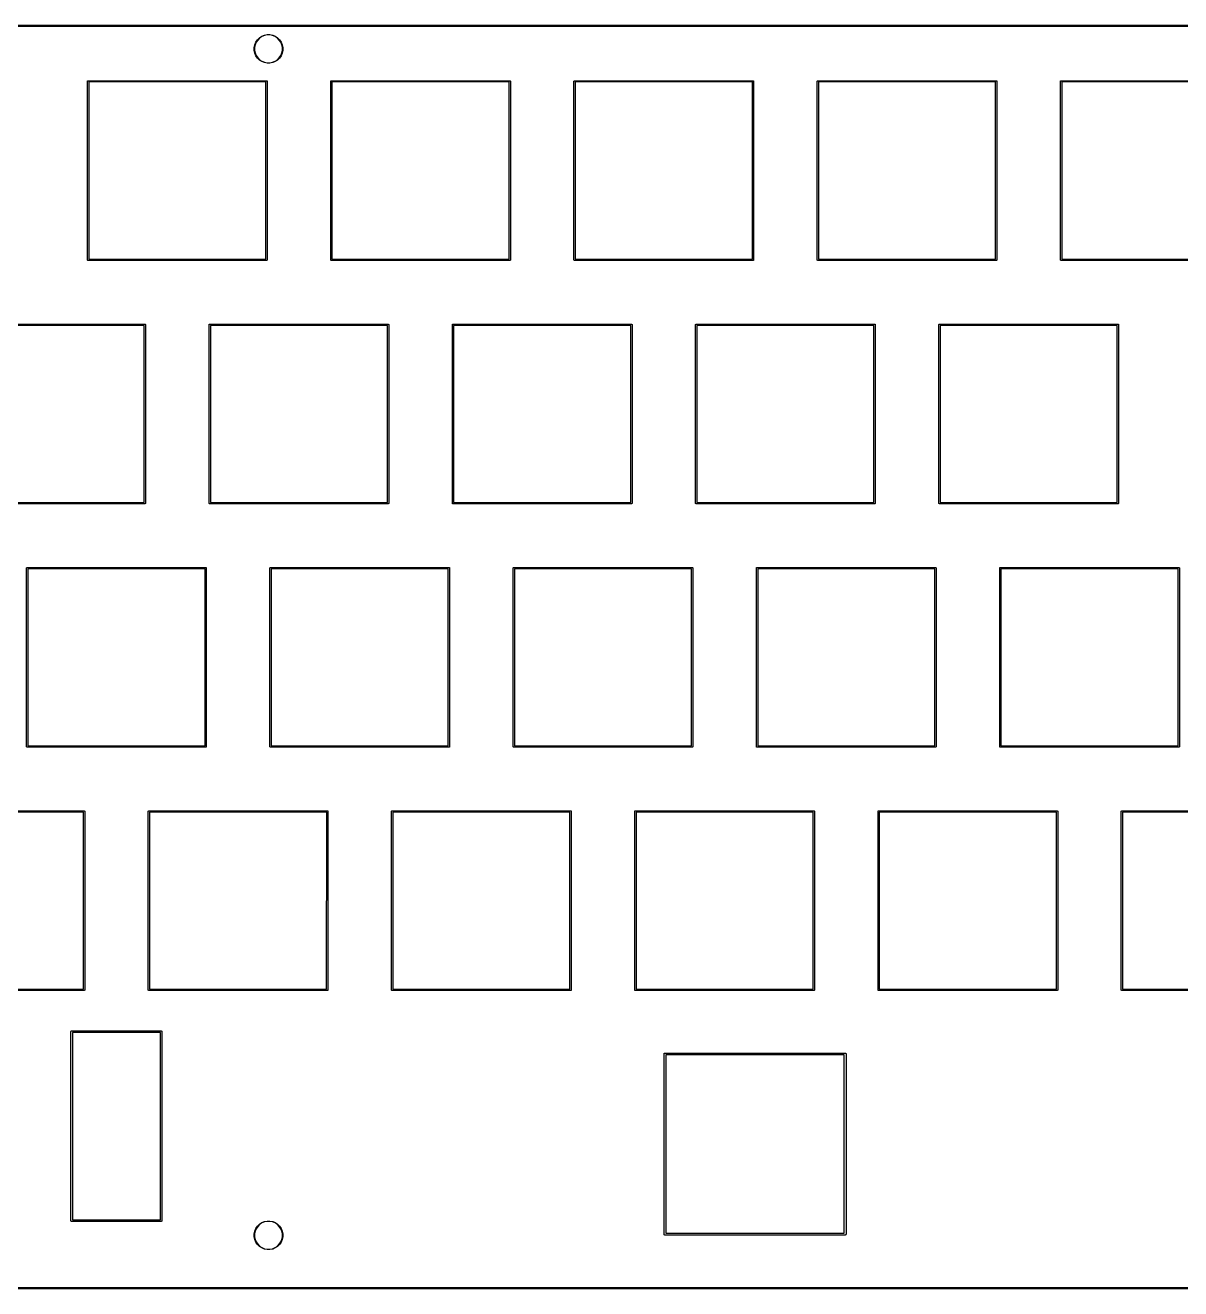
# Model space of a CAD drawing. Extents: x 14 to 355, y -116 to -17.
# Drawn here: x 92.9 to 183.4, y -116.1 to -17.2 of the extents above; entities that cross this region are included whole.
import ezdxf

# ---------------------------------------------------------------- set-up
doc = ezdxf.new("R2010")
doc.units = 0
doc.layers.add('BLACK', color=7, linetype='CONTINUOUS')

msp = doc.modelspace()

# ---------------------------------------------------------------- linework, layer by layer
at = {"layer": 'BLACK', "linetype": 'CONTINUOUS'}
for p, q in [((17.2726, -17.2), (351.809, -17.2)), ((351.804, -17.3), (17.2752, -17.3)), ((110.799, -18.9397), (110.842, -18.7234)), ((110.871, -18.7321), (110.829, -18.9427)), ((110.842, -18.7234), (110.927, -18.5197)), ((110.953, -18.5338), (110.871, -18.7321)), ((110.927, -18.5197), (111.049, -18.3363)), ((111.073, -18.3553), (110.953, -18.5338)), ((111.049, -18.3363), (111.205, -18.1804)), ((111.224, -18.2036), (111.073, -18.3553)), ((111.205, -18.1804), (111.389, -18.0578)), ((111.403, -18.0843), (111.224, -18.2036)), ((111.389, -18.0578), (111.592, -17.9734)), ((111.601, -18.0022), (111.403, -18.0843)), ((111.592, -17.9734), (111.809, -17.9304)), ((111.812, -17.9603), (111.601, -18.0022)), ((111.809, -17.9304), (112.029, -17.9304)), ((112.026, -17.9603), (111.812, -17.9603)), ((112.237, -18.0022), (112.026, -17.9603)), ((112.029, -17.9304), (112.246, -17.9734)), ((112.435, -18.0843), (112.237, -18.0022)), ((112.246, -17.9734), (112.449, -18.0578)), ((112.614, -18.2036), (112.435, -18.0843)), ((112.449, -18.0578), (112.633, -18.1804)), ((112.765, -18.3553), (112.614, -18.2036)), ((112.633, -18.1804), (112.789, -18.3363)), ((112.885, -18.5338), (112.765, -18.3553)), ((112.789, -18.3363), (112.911, -18.5197)), ((112.967, -18.7321), (112.885, -18.5338)), ((112.911, -18.5197), (112.996, -18.7234)), ((113.009, -18.9427), (112.967, -18.7321)), ((112.996, -18.7234), (113.039, -18.9397)), ((110.799, -19.1603), (110.799, -18.9397)), ((110.842, -19.3766), (110.799, -19.1603)), ((110.829, -18.9427), (110.829, -19.1573)), ((110.829, -19.1573), (110.871, -19.3679)), ((110.927, -19.5803), (110.842, -19.3766)), ((110.871, -19.3679), (110.953, -19.5662)), ((111.049, -19.7637), (110.927, -19.5803)), ((110.953, -19.5662), (111.073, -19.7447)), ((111.205, -19.9196), (111.049, -19.7637)), ((111.073, -19.7447), (111.224, -19.8964)), ((112.614, -19.8964), (112.765, -19.7447)), ((112.789, -19.7637), (112.633, -19.9196)), ((112.765, -19.7447), (112.885, -19.5662)), ((112.911, -19.5803), (112.789, -19.7637)), ((112.885, -19.5662), (112.967, -19.3679)), ((112.996, -19.3766), (112.911, -19.5803)), ((112.967, -19.3679), (113.009, -19.1573)), ((113.039, -19.1603), (112.996, -19.3766)), ((113.009, -19.1573), (113.009, -18.9427)), ((113.039, -18.9397), (113.039, -19.1603)), ((111.389, -20.0422), (111.205, -19.9196)), ((111.224, -19.8964), (111.403, -20.0157)), ((111.592, -20.1266), (111.389, -20.0422)), ((111.403, -20.0157), (111.601, -20.0978)), ((111.809, -20.1696), (111.592, -20.1266)), ((111.601, -20.0978), (111.812, -20.1397)), ((112.029, -20.1696), (111.809, -20.1696)), ((111.812, -20.1397), (112.026, -20.1397)), ((112.026, -20.1397), (112.237, -20.0978)), ((112.246, -20.1266), (112.029, -20.1696)), ((112.237, -20.0978), (112.435, -20.0157)), ((112.449, -20.0422), (112.246, -20.1266)), ((112.435, -20.0157), (112.614, -19.8964)), ((112.633, -19.9196), (112.449, -20.0422)), ((97.7398, -21.59), (97.7407, -21.5802)), ((97.74, -21.5924), (97.7398, -21.59)), ((97.74, -35.5575), (97.74, -21.5924)), ((97.7407, -21.5802), (97.7436, -21.5708)), ((97.7436, -21.5708), (97.7482, -21.5621)), ((97.7482, -21.5621), (97.7545, -21.5545)), ((97.7545, -21.5545), (97.7621, -21.5482)), ((97.7621, -21.5482), (97.7708, -21.5436)), ((97.7708, -21.5436), (97.7802, -21.5407)), ((97.7802, -21.5407), (97.7876, -21.54)), ((97.7876, -21.54), (97.79, -21.5398)), ((97.79, -21.5398), (97.7924, -21.54)), ((97.7924, -21.54), (111.758, -21.54)), ((97.84, -21.64), (97.84, -35.51)), ((111.71, -21.64), (97.84, -21.64)), ((111.71, -35.51), (111.71, -21.64)), ((111.758, -21.54), (111.76, -21.5398)), ((111.76, -21.5398), (111.762, -21.54)), ((111.762, -21.54), (111.77, -21.5407)), ((111.77, -21.5407), (111.779, -21.5436)), ((111.779, -21.5436), (111.788, -21.5482)), ((111.788, -21.5482), (111.796, -21.5545)), ((111.796, -21.5545), (111.802, -21.5621)), ((111.802, -21.5621), (111.806, -21.5708)), ((111.806, -21.5708), (111.809, -21.5802)), ((111.809, -21.5802), (111.81, -21.59)), ((111.81, -21.59), (111.81, -21.5924)), ((111.81, -21.5924), (111.81, -35.5576)), ((116.79, -21.59), (116.791, -21.5802)), ((116.79, -21.5924), (116.79, -21.59)), ((116.79, -35.5575), (116.79, -21.5924)), ((116.791, -21.5802), (116.794, -21.5708)), ((116.794, -21.5708), (116.798, -21.5621)), ((116.798, -21.5621), (116.804, -21.5545)), ((116.804, -21.5545), (116.812, -21.5482)), ((116.812, -21.5482), (116.821, -21.5436)), ((116.821, -21.5436), (116.83, -21.5407)), ((116.83, -21.5407), (116.838, -21.54)), ((116.838, -21.54), (116.84, -21.5398)), ((116.84, -21.5398), (116.842, -21.54)), ((116.842, -21.54), (130.808, -21.54)), ((116.89, -21.64), (116.89, -35.51)), ((130.76, -21.64), (116.89, -21.64)), ((130.76, -35.51), (130.76, -21.64)), ((130.808, -21.54), (130.81, -21.5398)), ((130.81, -21.5398), (130.812, -21.54)), ((130.812, -21.54), (130.82, -21.5407)), ((130.82, -21.5407), (130.829, -21.5436)), ((130.829, -21.5436), (130.838, -21.5482)), ((130.838, -21.5482), (130.846, -21.5545)), ((130.846, -21.5545), (130.852, -21.5621)), ((130.852, -21.5621), (130.856, -21.5708)), ((130.856, -21.5708), (130.859, -21.5802)), ((130.859, -21.5802), (130.86, -21.59)), ((130.86, -21.59), (130.86, -21.5924)), ((130.86, -21.5924), (130.86, -35.5576)), ((135.84, -21.59), (135.841, -21.5802)), ((135.84, -21.5924), (135.84, -21.59)), ((135.84, -35.5575), (135.84, -21.5924)), ((135.841, -21.5802), (135.844, -21.5708)), ((135.844, -21.5708), (135.848, -21.5621)), ((135.848, -21.5621), (135.854, -21.5545)), ((135.854, -21.5545), (135.862, -21.5482)), ((135.862, -21.5482), (135.871, -21.5436)), ((135.871, -21.5436), (135.88, -21.5407)), ((135.88, -21.5407), (135.888, -21.54)), ((135.888, -21.54), (135.89, -21.5398)), ((135.89, -21.5398), (135.892, -21.54)), ((135.892, -21.54), (149.858, -21.54)), ((135.94, -21.64), (135.94, -35.51)), ((149.81, -21.64), (135.94, -21.64)), ((149.81, -35.51), (149.81, -21.64)), ((149.858, -21.54), (149.86, -21.5398)), ((149.86, -21.5398), (149.862, -21.54)), ((149.862, -21.54), (149.87, -21.5407)), ((149.87, -21.5407), (149.879, -21.5436)), ((149.879, -21.5436), (149.888, -21.5482)), ((149.888, -21.5482), (149.896, -21.5545)), ((149.896, -21.5545), (149.902, -21.5621)), ((149.902, -21.5621), (149.906, -21.5708)), ((149.906, -21.5708), (149.909, -21.5802)), ((149.909, -21.5802), (149.91, -21.59)), ((149.91, -21.59), (149.91, -21.5924)), ((149.91, -21.5924), (149.91, -35.5576)), ((154.89, -21.59), (154.891, -21.5802)), ((154.89, -21.5924), (154.89, -21.59)), ((154.89, -35.5575), (154.89, -21.5924)), ((154.891, -21.5802), (154.894, -21.5708)), ((154.894, -21.5708), (154.898, -21.5621)), ((154.898, -21.5621), (154.904, -21.5545)), ((154.904, -21.5545), (154.912, -21.5482)), ((154.912, -21.5482), (154.921, -21.5436)), ((154.921, -21.5436), (154.93, -21.5407)), ((154.93, -21.5407), (154.938, -21.54)), ((154.938, -21.54), (154.94, -21.5398)), ((154.94, -21.5398), (154.942, -21.54)), ((154.942, -21.54), (168.908, -21.54)), ((154.99, -21.64), (154.99, -35.51)), ((168.86, -21.64), (154.99, -21.64)), ((168.86, -35.51), (168.86, -21.64)), ((168.908, -21.54), (168.91, -21.5398)), ((168.91, -21.5398), (168.912, -21.54)), ((168.912, -21.54), (168.92, -21.5407)), ((168.92, -21.5407), (168.929, -21.5436)), ((168.929, -21.5436), (168.938, -21.5482)), ((168.938, -21.5482), (168.946, -21.5545)), ((168.946, -21.5545), (168.952, -21.5621)), ((168.952, -21.5621), (168.956, -21.5708)), ((168.956, -21.5708), (168.959, -21.5802)), ((168.959, -21.5802), (168.96, -21.59)), ((168.96, -21.59), (168.96, -21.5924)), ((168.96, -21.5924), (168.96, -35.5576)), ((173.94, -21.59), (173.941, -21.5802)), ((173.94, -21.5924), (173.94, -21.59)), ((173.94, -35.5575), (173.94, -21.5924)), ((173.941, -21.5802), (173.944, -21.5708)), ((173.944, -21.5708), (173.948, -21.5621)), ((173.948, -21.5621), (173.954, -21.5545)), ((173.954, -21.5545), (173.962, -21.5482)), ((173.962, -21.5482), (173.971, -21.5436)), ((173.971, -21.5436), (173.98, -21.5407)), ((173.98, -21.5407), (173.988, -21.54)), ((173.988, -21.54), (173.99, -21.5398)), ((173.99, -21.5398), (173.992, -21.54)), ((173.992, -21.54), (187.958, -21.54)), ((174.04, -21.64), (174.04, -35.51)), ((187.91, -21.64), (174.04, -21.64)), ((97.7398, -35.56), (97.74, -35.5575)), ((97.7407, -35.5698), (97.7398, -35.56)), ((97.7436, -35.5792), (97.7407, -35.5698)), ((97.7482, -35.5879), (97.7436, -35.5792)), ((97.7545, -35.5955), (97.7482, -35.5879)), ((97.7621, -35.6018), (97.7545, -35.5955)), ((97.7708, -35.6064), (97.7621, -35.6018)), ((97.84, -35.51), (111.71, -35.51)), ((111.788, -35.6018), (111.779, -35.6064)), ((111.796, -35.5955), (111.788, -35.6018)), ((111.802, -35.5879), (111.796, -35.5955)), ((111.806, -35.5792), (111.802, -35.5879)), ((111.809, -35.5698), (111.806, -35.5792)), ((111.81, -35.56), (111.809, -35.5698)), ((111.81, -35.5576), (111.81, -35.56)), ((116.79, -35.56), (116.79, -35.5575)), ((116.791, -35.5698), (116.79, -35.56)), ((116.794, -35.5792), (116.791, -35.5698)), ((116.798, -35.5879), (116.794, -35.5792)), ((116.804, -35.5955), (116.798, -35.5879)), ((116.812, -35.6018), (116.804, -35.5955)), ((116.821, -35.6064), (116.812, -35.6018)), ((116.89, -35.51), (130.76, -35.51)), ((130.838, -35.6018), (130.829, -35.6064)), ((130.846, -35.5955), (130.838, -35.6018)), ((130.852, -35.5879), (130.846, -35.5955)), ((130.856, -35.5792), (130.852, -35.5879)), ((130.859, -35.5698), (130.856, -35.5792)), ((130.86, -35.56), (130.859, -35.5698)), ((130.86, -35.5576), (130.86, -35.56)), ((135.84, -35.56), (135.84, -35.5575)), ((135.841, -35.5698), (135.84, -35.56)), ((135.844, -35.5792), (135.841, -35.5698)), ((135.848, -35.5879), (135.844, -35.5792)), ((135.854, -35.5955), (135.848, -35.5879)), ((135.862, -35.6018), (135.854, -35.5955)), ((135.871, -35.6064), (135.862, -35.6018)), ((135.94, -35.51), (149.81, -35.51)), ((149.888, -35.6018), (149.879, -35.6064)), ((149.896, -35.5955), (149.888, -35.6018)), ((149.902, -35.5879), (149.896, -35.5955)), ((149.906, -35.5792), (149.902, -35.5879)), ((149.909, -35.5698), (149.906, -35.5792)), ((149.91, -35.56), (149.909, -35.5698)), ((149.91, -35.5576), (149.91, -35.56)), ((154.89, -35.56), (154.89, -35.5575)), ((154.891, -35.5698), (154.89, -35.56)), ((154.894, -35.5792), (154.891, -35.5698)), ((154.898, -35.5879), (154.894, -35.5792)), ((154.904, -35.5955), (154.898, -35.5879)), ((154.912, -35.6018), (154.904, -35.5955)), ((154.921, -35.6064), (154.912, -35.6018)), ((154.99, -35.51), (168.86, -35.51)), ((168.938, -35.6018), (168.929, -35.6064)), ((168.946, -35.5955), (168.938, -35.6018)), ((168.952, -35.5879), (168.946, -35.5955)), ((168.956, -35.5792), (168.952, -35.5879)), ((168.959, -35.5698), (168.956, -35.5792)), ((168.96, -35.56), (168.959, -35.5698)), ((168.96, -35.5576), (168.96, -35.56)), ((173.94, -35.56), (173.94, -35.5575)), ((173.941, -35.5698), (173.94, -35.56)), ((173.944, -35.5792), (173.941, -35.5698)), ((173.948, -35.5879), (173.944, -35.5792)), ((173.954, -35.5955), (173.948, -35.5879)), ((173.962, -35.6018), (173.954, -35.5955)), ((173.971, -35.6064), (173.962, -35.6018)), ((174.04, -35.51), (187.91, -35.51)), ((97.7802, -35.6093), (97.7708, -35.6064)), ((97.7876, -35.61), (97.7802, -35.6093)), ((97.79, -35.6102), (97.7876, -35.61)), ((97.7924, -35.61), (97.79, -35.6102)), ((111.758, -35.61), (97.7924, -35.61)), ((111.76, -35.6102), (111.758, -35.61)), ((111.762, -35.61), (111.76, -35.6102)), ((111.77, -35.6093), (111.762, -35.61)), ((111.779, -35.6064), (111.77, -35.6093)), ((116.83, -35.6093), (116.821, -35.6064)), ((116.838, -35.61), (116.83, -35.6093)), ((116.84, -35.6102), (116.838, -35.61)), ((116.842, -35.61), (116.84, -35.6102)), ((130.808, -35.61), (116.842, -35.61)), ((130.81, -35.6102), (130.808, -35.61)), ((130.812, -35.61), (130.81, -35.6102)), ((130.82, -35.6093), (130.812, -35.61)), ((130.829, -35.6064), (130.82, -35.6093)), ((135.88, -35.6093), (135.871, -35.6064)), ((135.888, -35.61), (135.88, -35.6093)), ((135.89, -35.6102), (135.888, -35.61)), ((135.892, -35.61), (135.89, -35.6102)), ((149.858, -35.61), (135.892, -35.61)), ((149.86, -35.6102), (149.858, -35.61)), ((149.862, -35.61), (149.86, -35.6102)), ((149.87, -35.6093), (149.862, -35.61)), ((149.879, -35.6064), (149.87, -35.6093)), ((154.93, -35.6093), (154.921, -35.6064)), ((154.938, -35.61), (154.93, -35.6093)), ((154.94, -35.6102), (154.938, -35.61)), ((154.942, -35.61), (154.94, -35.6102)), ((168.908, -35.61), (154.942, -35.61)), ((168.91, -35.6102), (168.908, -35.61)), ((168.912, -35.61), (168.91, -35.6102)), ((168.92, -35.6093), (168.912, -35.61)), ((168.929, -35.6064), (168.92, -35.6093)), ((173.98, -35.6093), (173.971, -35.6064)), ((173.988, -35.61), (173.98, -35.6093)), ((173.99, -35.6102), (173.988, -35.61)), ((173.992, -35.61), (173.99, -35.6102)), ((187.958, -35.61), (173.992, -35.61)), ((88.2674, -40.59), (102.233, -40.59)), ((102.185, -40.69), (88.315, -40.69)), ((102.185, -54.56), (102.185, -40.69)), ((102.233, -40.59), (102.235, -40.5898)), ((102.235, -40.5898), (102.237, -40.59)), ((102.237, -40.59), (102.245, -40.5907)), ((102.245, -40.5907), (102.254, -40.5936)), ((102.254, -40.5936), (102.263, -40.5982)), ((102.263, -40.5982), (102.271, -40.6045)), ((102.271, -40.6045), (102.277, -40.6121)), ((102.277, -40.6121), (102.281, -40.6208)), ((102.281, -40.6208), (102.284, -40.6302)), ((102.284, -40.6302), (102.285, -40.64)), ((102.285, -40.64), (102.285, -40.6424)), ((102.285, -40.6424), (102.285, -54.6076)), ((107.265, -40.64), (107.266, -40.6302)), ((107.265, -40.6424), (107.265, -40.64)), ((107.265, -54.6075), (107.265, -40.6424)), ((107.266, -40.6302), (107.269, -40.6208)), ((107.269, -40.6208), (107.273, -40.6121)), ((107.273, -40.6121), (107.279, -40.6045)), ((107.279, -40.6045), (107.287, -40.5982)), ((107.287, -40.5982), (107.296, -40.5936)), ((107.296, -40.5936), (107.305, -40.5907)), ((107.305, -40.5907), (107.313, -40.59)), ((107.313, -40.59), (107.315, -40.5898)), ((107.315, -40.5898), (107.317, -40.59)), ((107.317, -40.59), (121.283, -40.59)), ((107.365, -40.69), (107.365, -54.56)), ((121.235, -40.69), (107.365, -40.69)), ((121.235, -54.56), (121.235, -40.69)), ((121.283, -40.59), (121.285, -40.5898)), ((121.285, -40.5898), (121.287, -40.59)), ((121.287, -40.59), (121.295, -40.5907)), ((121.295, -40.5907), (121.304, -40.5936)), ((121.304, -40.5936), (121.313, -40.5982)), ((121.313, -40.5982), (121.321, -40.6045)), ((121.321, -40.6045), (121.327, -40.6121)), ((121.327, -40.6121), (121.331, -40.6208)), ((121.331, -40.6208), (121.334, -40.6302)), ((121.334, -40.6302), (121.335, -40.64)), ((121.335, -40.64), (121.335, -40.6424)), ((121.335, -40.6424), (121.335, -54.6076)), ((126.315, -40.64), (126.316, -40.6302)), ((126.315, -40.6424), (126.315, -40.64)), ((126.315, -54.6075), (126.315, -40.6424)), ((126.316, -40.6302), (126.319, -40.6208)), ((126.319, -40.6208), (126.323, -40.6121)), ((126.323, -40.6121), (126.329, -40.6045)), ((126.329, -40.6045), (126.337, -40.5982)), ((126.337, -40.5982), (126.346, -40.5936)), ((126.346, -40.5936), (126.355, -40.5907)), ((126.355, -40.5907), (126.363, -40.59)), ((126.363, -40.59), (126.365, -40.5898)), ((126.365, -40.5898), (126.367, -40.59)), ((126.367, -40.59), (140.333, -40.59)), ((126.415, -40.69), (126.415, -54.56)), ((140.285, -40.69), (126.415, -40.69)), ((140.285, -54.56), (140.285, -40.69)), ((140.333, -40.59), (140.335, -40.5898)), ((140.335, -40.5898), (140.337, -40.59)), ((140.337, -40.59), (140.345, -40.5907)), ((140.345, -40.5907), (140.354, -40.5936)), ((140.354, -40.5936), (140.363, -40.5982)), ((140.363, -40.5982), (140.371, -40.6045)), ((140.371, -40.6045), (140.377, -40.6121)), ((140.377, -40.6121), (140.381, -40.6208)), ((140.381, -40.6208), (140.384, -40.6302)), ((140.384, -40.6302), (140.385, -40.64)), ((140.385, -40.64), (140.385, -40.6424)), ((140.385, -40.6424), (140.385, -54.6076)), ((145.365, -40.64), (145.366, -40.6302)), ((145.365, -40.6424), (145.365, -40.64)), ((145.365, -54.6075), (145.365, -40.6424)), ((145.366, -40.6302), (145.369, -40.6208)), ((145.369, -40.6208), (145.373, -40.6121)), ((145.373, -40.6121), (145.379, -40.6045)), ((145.379, -40.6045), (145.387, -40.5982)), ((145.387, -40.5982), (145.396, -40.5936)), ((145.396, -40.5936), (145.405, -40.5907)), ((145.405, -40.5907), (145.413, -40.59)), ((145.413, -40.59), (145.415, -40.5898)), ((145.415, -40.5898), (145.417, -40.59)), ((145.417, -40.59), (159.383, -40.59)), ((145.465, -40.69), (145.465, -54.56)), ((159.335, -40.69), (145.465, -40.69)), ((159.335, -54.56), (159.335, -40.69)), ((159.383, -40.59), (159.385, -40.5898)), ((159.385, -40.5898), (159.387, -40.59)), ((159.387, -40.59), (159.395, -40.5907)), ((159.395, -40.5907), (159.404, -40.5936)), ((159.404, -40.5936), (159.413, -40.5982)), ((159.413, -40.5982), (159.421, -40.6045)), ((159.421, -40.6045), (159.427, -40.6121)), ((159.427, -40.6121), (159.431, -40.6208)), ((159.431, -40.6208), (159.434, -40.6302)), ((159.434, -40.6302), (159.435, -40.64)), ((159.435, -40.64), (159.435, -40.6424)), ((159.435, -40.6424), (159.435, -54.6076)), ((164.415, -40.64), (164.416, -40.6302)), ((164.415, -40.6424), (164.415, -40.64)), ((164.415, -54.6075), (164.415, -40.6424)), ((164.416, -40.6302), (164.419, -40.6208)), ((164.419, -40.6208), (164.423, -40.6121)), ((164.423, -40.6121), (164.429, -40.6045)), ((164.429, -40.6045), (164.437, -40.5982)), ((164.437, -40.5982), (164.446, -40.5936)), ((164.446, -40.5936), (164.455, -40.5907)), ((164.455, -40.5907), (164.463, -40.59)), ((164.463, -40.59), (164.465, -40.5898)), ((164.465, -40.5898), (164.467, -40.59)), ((164.467, -40.59), (178.433, -40.59)), ((164.515, -40.69), (164.515, -54.56)), ((178.385, -40.69), (164.515, -40.69)), ((178.385, -54.56), (178.385, -40.69)), ((178.433, -40.59), (178.435, -40.5898)), ((178.435, -40.5898), (178.437, -40.59)), ((178.437, -40.59), (178.445, -40.5907)), ((178.445, -40.5907), (178.454, -40.5936)), ((178.454, -40.5936), (178.463, -40.5982)), ((178.463, -40.5982), (178.471, -40.6045)), ((178.471, -40.6045), (178.477, -40.6121)), ((178.477, -40.6121), (178.481, -40.6208)), ((178.481, -40.6208), (178.484, -40.6302)), ((178.484, -40.6302), (178.485, -40.64)), ((178.485, -40.64), (178.485, -40.6424)), ((178.485, -40.6424), (178.485, -54.6076)), ((102.233, -54.66), (88.2674, -54.66)), ((88.315, -54.56), (102.185, -54.56)), ((102.235, -54.6602), (102.233, -54.66)), ((102.237, -54.66), (102.235, -54.6602)), ((102.245, -54.6593), (102.237, -54.66)), ((102.254, -54.6564), (102.245, -54.6593)), ((102.263, -54.6518), (102.254, -54.6564)), ((102.271, -54.6455), (102.263, -54.6518)), ((102.277, -54.6379), (102.271, -54.6455)), ((102.281, -54.6292), (102.277, -54.6379)), ((102.284, -54.6198), (102.281, -54.6292)), ((102.285, -54.61), (102.284, -54.6198)), ((102.285, -54.6076), (102.285, -54.61)), ((107.265, -54.61), (107.265, -54.6075)), ((107.266, -54.6198), (107.265, -54.61)), ((107.269, -54.6292), (107.266, -54.6198)), ((107.273, -54.6379), (107.269, -54.6292)), ((107.279, -54.6455), (107.273, -54.6379)), ((107.287, -54.6518), (107.279, -54.6455)), ((107.296, -54.6564), (107.287, -54.6518)), ((107.305, -54.6593), (107.296, -54.6564)), ((107.313, -54.66), (107.305, -54.6593)), ((107.315, -54.6602), (107.313, -54.66)), ((107.317, -54.66), (107.315, -54.6602)), ((121.283, -54.66), (107.317, -54.66)), ((107.365, -54.56), (121.235, -54.56)), ((121.285, -54.6602), (121.283, -54.66)), ((121.287, -54.66), (121.285, -54.6602)), ((121.295, -54.6593), (121.287, -54.66)), ((121.304, -54.6564), (121.295, -54.6593)), ((121.313, -54.6518), (121.304, -54.6564)), ((121.321, -54.6455), (121.313, -54.6518)), ((121.327, -54.6379), (121.321, -54.6455)), ((121.331, -54.6292), (121.327, -54.6379)), ((121.334, -54.6198), (121.331, -54.6292)), ((121.335, -54.61), (121.334, -54.6198)), ((121.335, -54.6076), (121.335, -54.61)), ((126.315, -54.61), (126.315, -54.6075)), ((126.316, -54.6198), (126.315, -54.61)), ((126.319, -54.6292), (126.316, -54.6198)), ((126.323, -54.6379), (126.319, -54.6292)), ((126.329, -54.6455), (126.323, -54.6379)), ((126.337, -54.6518), (126.329, -54.6455)), ((126.346, -54.6564), (126.337, -54.6518)), ((126.355, -54.6593), (126.346, -54.6564)), ((126.363, -54.66), (126.355, -54.6593)), ((126.365, -54.6602), (126.363, -54.66)), ((126.367, -54.66), (126.365, -54.6602)), ((140.333, -54.66), (126.367, -54.66)), ((126.415, -54.56), (140.285, -54.56)), ((140.335, -54.6602), (140.333, -54.66)), ((140.337, -54.66), (140.335, -54.6602)), ((140.345, -54.6593), (140.337, -54.66)), ((140.354, -54.6564), (140.345, -54.6593)), ((140.363, -54.6518), (140.354, -54.6564)), ((140.371, -54.6455), (140.363, -54.6518)), ((140.377, -54.6379), (140.371, -54.6455)), ((140.381, -54.6292), (140.377, -54.6379)), ((140.384, -54.6198), (140.381, -54.6292)), ((140.385, -54.61), (140.384, -54.6198)), ((140.385, -54.6076), (140.385, -54.61)), ((145.365, -54.61), (145.365, -54.6075)), ((145.366, -54.6198), (145.365, -54.61)), ((145.369, -54.6292), (145.366, -54.6198)), ((145.373, -54.6379), (145.369, -54.6292)), ((145.379, -54.6455), (145.373, -54.6379)), ((145.387, -54.6518), (145.379, -54.6455)), ((145.396, -54.6564), (145.387, -54.6518)), ((145.405, -54.6593), (145.396, -54.6564)), ((145.413, -54.66), (145.405, -54.6593)), ((145.415, -54.6602), (145.413, -54.66)), ((145.417, -54.66), (145.415, -54.6602)), ((159.383, -54.66), (145.417, -54.66)), ((145.465, -54.56), (159.335, -54.56)), ((159.385, -54.6602), (159.383, -54.66)), ((159.387, -54.66), (159.385, -54.6602)), ((159.395, -54.6593), (159.387, -54.66)), ((159.404, -54.6564), (159.395, -54.6593)), ((159.413, -54.6518), (159.404, -54.6564)), ((159.421, -54.6455), (159.413, -54.6518)), ((159.427, -54.6379), (159.421, -54.6455)), ((159.431, -54.6292), (159.427, -54.6379)), ((159.434, -54.6198), (159.431, -54.6292)), ((159.435, -54.61), (159.434, -54.6198)), ((159.435, -54.6076), (159.435, -54.61)), ((164.415, -54.61), (164.415, -54.6075)), ((164.416, -54.6198), (164.415, -54.61)), ((164.419, -54.6292), (164.416, -54.6198)), ((164.423, -54.6379), (164.419, -54.6292)), ((164.429, -54.6455), (164.423, -54.6379)), ((164.437, -54.6518), (164.429, -54.6455)), ((164.446, -54.6564), (164.437, -54.6518)), ((164.455, -54.6593), (164.446, -54.6564)), ((164.463, -54.66), (164.455, -54.6593)), ((164.465, -54.6602), (164.463, -54.66)), ((164.467, -54.66), (164.465, -54.6602)), ((178.433, -54.66), (164.467, -54.66)), ((164.515, -54.56), (178.385, -54.56)), ((178.435, -54.6602), (178.433, -54.66)), ((178.437, -54.66), (178.435, -54.6602)), ((178.445, -54.6593), (178.437, -54.66)), ((178.454, -54.6564), (178.445, -54.6593)), ((178.463, -54.6518), (178.454, -54.6564)), ((178.471, -54.6455), (178.463, -54.6518)), ((178.477, -54.6379), (178.471, -54.6455)), ((178.481, -54.6292), (178.477, -54.6379)), ((178.484, -54.6198), (178.481, -54.6292)), ((178.485, -54.61), (178.484, -54.6198)), ((178.485, -54.6076), (178.485, -54.61)), ((92.9773, -59.69), (92.9782, -59.6802)), ((92.9775, -59.6924), (92.9773, -59.69)), ((92.9775, -73.6575), (92.9775, -59.6924)), ((92.9782, -59.6802), (92.9811, -59.6708)), ((92.9811, -59.6708), (92.9857, -59.6621)), ((92.9857, -59.6621), (92.992, -59.6545)), ((92.992, -59.6545), (92.9996, -59.6482)), ((92.9996, -59.6482), (93.0083, -59.6436)), ((93.0083, -59.6436), (93.0177, -59.6407)), ((93.0177, -59.6407), (93.0251, -59.64)), ((93.0251, -59.64), (93.0275, -59.6398)), ((93.0275, -59.6398), (93.0299, -59.64)), ((93.0299, -59.64), (106.995, -59.64)), ((93.0775, -59.74), (93.0775, -73.61)), ((106.948, -59.74), (93.0775, -59.74)), ((106.947, -73.61), (106.948, -59.74)), ((106.995, -59.64), (106.997, -59.6398)), ((106.997, -59.6398), (107, -59.64)), ((107, -59.64), (107.007, -59.6407)), ((107.007, -59.6407), (107.017, -59.6436)), ((107.017, -59.6436), (107.025, -59.6482)), ((107.025, -59.6482), (107.033, -59.6545)), ((107.033, -59.6545), (107.039, -59.6621)), ((107.039, -59.6621), (107.044, -59.6708)), ((107.044, -59.6708), (107.047, -59.6802)), ((107.047, -59.6802), (107.048, -59.69)), ((107.048, -59.69), (107.047, -59.6924)), ((107.047, -59.6924), (107.047, -73.6576)), ((112.027, -59.69), (112.028, -59.6802)), ((112.027, -59.6924), (112.027, -59.69)), ((112.028, -73.6575), (112.027, -59.6924)), ((112.028, -59.6802), (112.031, -59.6708)), ((112.031, -59.6708), (112.036, -59.6621)), ((112.036, -59.6621), (112.042, -59.6545)), ((112.042, -59.6545), (112.05, -59.6482)), ((112.05, -59.6482), (112.058, -59.6436)), ((112.058, -59.6436), (112.068, -59.6407)), ((112.068, -59.6407), (112.075, -59.64)), ((112.075, -59.64), (112.078, -59.6398)), ((112.078, -59.6398), (112.08, -59.64)), ((112.08, -59.64), (126.045, -59.64)), ((112.127, -59.74), (112.127, -73.61)), ((125.998, -59.74), (112.127, -59.74)), ((125.997, -73.61), (125.998, -59.74)), ((126.045, -59.64), (126.047, -59.6398)), ((126.047, -59.6398), (126.05, -59.64)), ((126.05, -59.64), (126.057, -59.6407)), ((126.057, -59.6407), (126.067, -59.6436)), ((126.067, -59.6436), (126.075, -59.6482)), ((126.075, -59.6482), (126.083, -59.6545)), ((126.083, -59.6545), (126.089, -59.6621)), ((126.089, -59.6621), (126.094, -59.6708)), ((126.094, -59.6708), (126.097, -59.6802)), ((126.097, -59.6802), (126.098, -59.69)), ((126.098, -59.69), (126.097, -59.6924)), ((126.097, -59.6924), (126.097, -73.6576)), ((131.077, -59.69), (131.078, -59.6802)), ((131.077, -59.6924), (131.077, -59.69)), ((131.078, -73.6575), (131.077, -59.6924)), ((131.078, -59.6802), (131.081, -59.6708)), ((131.081, -59.6708), (131.086, -59.6621)), ((131.086, -59.6621), (131.092, -59.6545)), ((131.092, -59.6545), (131.1, -59.6482)), ((131.1, -59.6482), (131.108, -59.6436)), ((131.108, -59.6436), (131.118, -59.6407)), ((131.118, -59.6407), (131.125, -59.64)), ((131.125, -59.64), (131.127, -59.6398)), ((131.127, -59.6398), (131.13, -59.64)), ((131.13, -59.64), (145.095, -59.64)), ((131.177, -59.74), (131.177, -73.61)), ((145.048, -59.74), (131.177, -59.74)), ((145.047, -73.61), (145.048, -59.74)), ((145.095, -59.64), (145.097, -59.6398)), ((145.097, -59.6398), (145.1, -59.64)), ((145.1, -59.64), (145.107, -59.6407)), ((145.107, -59.6407), (145.117, -59.6436)), ((145.117, -59.6436), (145.125, -59.6482)), ((145.125, -59.6482), (145.133, -59.6545)), ((145.133, -59.6545), (145.139, -59.6621)), ((145.139, -59.6621), (145.144, -59.6708)), ((145.144, -59.6708), (145.147, -59.6802)), ((145.147, -59.6802), (145.148, -59.69)), ((145.148, -59.69), (145.147, -59.6924)), ((145.147, -59.6924), (145.147, -73.6576)), ((150.127, -59.69), (150.128, -59.6802)), ((150.127, -59.6924), (150.127, -59.69)), ((150.128, -73.6575), (150.127, -59.6924)), ((150.128, -59.6802), (150.131, -59.6708)), ((150.131, -59.6708), (150.136, -59.6621)), ((150.136, -59.6621), (150.142, -59.6545)), ((150.142, -59.6545), (150.15, -59.6482)), ((150.15, -59.6482), (150.158, -59.6436)), ((150.158, -59.6436), (150.168, -59.6407)), ((150.168, -59.6407), (150.175, -59.64)), ((150.175, -59.64), (150.177, -59.6398)), ((150.177, -59.6398), (150.18, -59.64)), ((150.18, -59.64), (164.145, -59.64)), ((150.227, -59.74), (150.227, -73.61)), ((164.098, -59.74), (150.227, -59.74)), ((164.097, -73.61), (164.098, -59.74)), ((164.145, -59.64), (164.147, -59.6398)), ((164.147, -59.6398), (164.15, -59.64)), ((164.15, -59.64), (164.157, -59.6407)), ((164.157, -59.6407), (164.167, -59.6436)), ((164.167, -59.6436), (164.175, -59.6482)), ((164.175, -59.6482), (164.183, -59.6545)), ((164.183, -59.6545), (164.189, -59.6621)), ((164.189, -59.6621), (164.194, -59.6708)), ((164.194, -59.6708), (164.197, -59.6802)), ((164.197, -59.6802), (164.198, -59.69)), ((164.198, -59.69), (164.197, -59.6924)), ((164.197, -59.6924), (164.197, -73.6576)), ((169.177, -59.69), (169.178, -59.6802)), ((169.177, -59.6924), (169.177, -59.69)), ((169.178, -73.6575), (169.177, -59.6924)), ((169.178, -59.6802), (169.181, -59.6708)), ((169.181, -59.6708), (169.186, -59.6621)), ((169.186, -59.6621), (169.192, -59.6545)), ((169.192, -59.6545), (169.2, -59.6482)), ((169.2, -59.6482), (169.208, -59.6436)), ((169.208, -59.6436), (169.218, -59.6407)), ((169.218, -59.6407), (169.225, -59.64)), ((169.225, -59.64), (169.227, -59.6398)), ((169.227, -59.6398), (169.23, -59.64)), ((169.23, -59.64), (183.195, -59.64)), ((169.278, -59.74), (169.278, -73.61)), ((183.148, -59.74), (169.278, -59.74)), ((183.147, -73.61), (183.148, -59.74)), ((183.195, -59.64), (183.197, -59.6398)), ((183.197, -59.6398), (183.2, -59.64)), ((183.2, -59.64), (183.207, -59.6407)), ((183.207, -59.6407), (183.217, -59.6436)), ((183.217, -59.6436), (183.225, -59.6482)), ((183.225, -59.6482), (183.233, -59.6545)), ((183.233, -59.6545), (183.239, -59.6621)), ((183.239, -59.6621), (183.244, -59.6708)), ((183.244, -59.6708), (183.247, -59.6802)), ((183.247, -59.6802), (183.248, -59.69)), ((183.248, -59.69), (183.248, -59.6924)), ((183.248, -59.6924), (183.248, -73.6576)), ((92.9773, -73.66), (92.9775, -73.6575)), ((92.9782, -73.6698), (92.9773, -73.66)), ((92.9811, -73.6792), (92.9782, -73.6698)), ((92.9857, -73.6879), (92.9811, -73.6792)), ((92.992, -73.6955), (92.9857, -73.6879)), ((92.9996, -73.7018), (92.992, -73.6955)), ((93.0083, -73.7064), (92.9996, -73.7018)), ((93.0177, -73.7093), (93.0083, -73.7064)), ((93.0251, -73.71), (93.0177, -73.7093)), ((93.0275, -73.7102), (93.0251, -73.71)), ((93.0299, -73.71), (93.0275, -73.7102)), ((106.995, -73.71), (93.0299, -73.71)), ((93.0775, -73.61), (106.947, -73.61)), ((106.997, -73.7102), (106.995, -73.71)), ((107, -73.71), (106.997, -73.7102)), ((107.007, -73.7093), (107, -73.71)), ((107.017, -73.7064), (107.007, -73.7093)), ((107.025, -73.7018), (107.017, -73.7064)), ((107.033, -73.6955), (107.025, -73.7018)), ((107.039, -73.6879), (107.033, -73.6955)), ((107.044, -73.6792), (107.039, -73.6879)), ((107.047, -73.6698), (107.044, -73.6792)), ((107.047, -73.6576), (107.048, -73.66)), ((107.048, -73.66), (107.047, -73.6698)), ((112.027, -73.66), (112.028, -73.6575)), ((112.028, -73.6698), (112.027, -73.66)), ((112.031, -73.6792), (112.028, -73.6698)), ((112.036, -73.6879), (112.031, -73.6792)), ((112.042, -73.6955), (112.036, -73.6879)), ((112.05, -73.7018), (112.042, -73.6955)), ((112.058, -73.7064), (112.05, -73.7018)), ((112.068, -73.7093), (112.058, -73.7064)), ((112.075, -73.71), (112.068, -73.7093)), ((112.078, -73.7102), (112.075, -73.71)), ((112.08, -73.71), (112.078, -73.7102)), ((126.045, -73.71), (112.08, -73.71)), ((112.127, -73.61), (125.997, -73.61)), ((126.047, -73.7102), (126.045, -73.71)), ((126.05, -73.71), (126.047, -73.7102)), ((126.057, -73.7093), (126.05, -73.71)), ((126.067, -73.7064), (126.057, -73.7093)), ((126.075, -73.7018), (126.067, -73.7064)), ((126.083, -73.6955), (126.075, -73.7018)), ((126.089, -73.6879), (126.083, -73.6955)), ((126.094, -73.6792), (126.089, -73.6879)), ((126.097, -73.6698), (126.094, -73.6792)), ((126.097, -73.6576), (126.098, -73.66)), ((126.098, -73.66), (126.097, -73.6698)), ((131.077, -73.66), (131.078, -73.6575)), ((131.078, -73.6698), (131.077, -73.66)), ((131.081, -73.6792), (131.078, -73.6698)), ((131.086, -73.6879), (131.081, -73.6792)), ((131.092, -73.6955), (131.086, -73.6879)), ((131.1, -73.7018), (131.092, -73.6955)), ((131.108, -73.7064), (131.1, -73.7018)), ((131.118, -73.7093), (131.108, -73.7064)), ((131.125, -73.71), (131.118, -73.7093)), ((131.127, -73.7102), (131.125, -73.71)), ((131.13, -73.71), (131.127, -73.7102)), ((145.095, -73.71), (131.13, -73.71)), ((131.177, -73.61), (145.047, -73.61)), ((145.097, -73.7102), (145.095, -73.71)), ((145.1, -73.71), (145.097, -73.7102)), ((145.107, -73.7093), (145.1, -73.71)), ((145.117, -73.7064), (145.107, -73.7093)), ((145.125, -73.7018), (145.117, -73.7064)), ((145.133, -73.6955), (145.125, -73.7018)), ((145.139, -73.6879), (145.133, -73.6955)), ((145.144, -73.6792), (145.139, -73.6879)), ((145.147, -73.6698), (145.144, -73.6792)), ((145.147, -73.6576), (145.148, -73.66)), ((145.148, -73.66), (145.147, -73.6698)), ((150.127, -73.66), (150.128, -73.6575)), ((150.128, -73.6698), (150.127, -73.66)), ((150.131, -73.6792), (150.128, -73.6698)), ((150.136, -73.6879), (150.131, -73.6792)), ((150.142, -73.6955), (150.136, -73.6879)), ((150.15, -73.7018), (150.142, -73.6955)), ((150.158, -73.7064), (150.15, -73.7018)), ((150.168, -73.7093), (150.158, -73.7064)), ((150.175, -73.71), (150.168, -73.7093)), ((150.177, -73.7102), (150.175, -73.71)), ((150.18, -73.71), (150.177, -73.7102)), ((164.145, -73.71), (150.18, -73.71)), ((150.227, -73.61), (164.097, -73.61)), ((164.147, -73.7102), (164.145, -73.71)), ((164.15, -73.71), (164.147, -73.7102)), ((164.157, -73.7093), (164.15, -73.71)), ((164.167, -73.7064), (164.157, -73.7093)), ((164.175, -73.7018), (164.167, -73.7064)), ((164.183, -73.6955), (164.175, -73.7018)), ((164.189, -73.6879), (164.183, -73.6955)), ((164.194, -73.6792), (164.189, -73.6879)), ((164.197, -73.6698), (164.194, -73.6792)), ((164.197, -73.6576), (164.198, -73.66)), ((164.198, -73.66), (164.197, -73.6698)), ((169.177, -73.66), (169.178, -73.6575)), ((169.178, -73.6698), (169.177, -73.66)), ((169.181, -73.6792), (169.178, -73.6698)), ((169.186, -73.6879), (169.181, -73.6792)), ((169.192, -73.6955), (169.186, -73.6879)), ((169.2, -73.7018), (169.192, -73.6955)), ((169.208, -73.7064), (169.2, -73.7018)), ((169.218, -73.7093), (169.208, -73.7064)), ((169.225, -73.71), (169.218, -73.7093)), ((169.227, -73.7102), (169.225, -73.71)), ((169.23, -73.71), (169.227, -73.7102)), ((183.195, -73.71), (169.23, -73.71)), ((169.278, -73.61), (183.147, -73.61)), ((183.197, -73.7102), (183.195, -73.71)), ((183.2, -73.71), (183.197, -73.7102)), ((183.207, -73.7093), (183.2, -73.71)), ((183.217, -73.7064), (183.207, -73.7093)), ((183.225, -73.7018), (183.217, -73.7064)), ((183.233, -73.6955), (183.225, -73.7018)), ((183.239, -73.6879), (183.233, -73.6955)), ((183.244, -73.6792), (183.239, -73.6879)), ((183.247, -73.6698), (183.244, -73.6792)), ((183.248, -73.66), (183.247, -73.6698)), ((183.248, -73.6576), (183.248, -73.66)), ((83.5049, -78.69), (97.4701, -78.69)), ((97.4225, -78.79), (83.5525, -78.79)), ((97.4225, -92.66), (97.4225, -78.79)), ((97.4701, -78.69), (97.4725, -78.6898)), ((97.4725, -78.6898), (97.4749, -78.69)), ((97.4749, -78.69), (97.4823, -78.6907)), ((97.4823, -78.6907), (97.4917, -78.6936)), ((97.4917, -78.6936), (97.5004, -78.6982)), ((97.5004, -78.6982), (97.508, -78.7045)), ((97.508, -78.7045), (97.5143, -78.7121)), ((97.5143, -78.7121), (97.5189, -78.7208)), ((97.5189, -78.7208), (97.5218, -78.7302)), ((97.5218, -78.7302), (97.5227, -78.74)), ((97.5227, -78.74), (97.5225, -78.7424)), ((97.5225, -78.7424), (97.5225, -92.7076)), ((102.502, -78.74), (102.503, -78.7302)), ((102.502, -78.7424), (102.502, -78.74)), ((102.503, -92.7075), (102.502, -78.7424)), ((102.503, -78.7302), (102.506, -78.7208)), ((102.506, -78.7208), (102.511, -78.7121)), ((102.511, -78.7121), (102.517, -78.7045)), ((102.517, -78.7045), (102.525, -78.6982)), ((102.525, -78.6982), (102.533, -78.6936)), ((102.533, -78.6936), (102.543, -78.6907)), ((102.543, -78.6907), (102.55, -78.69)), ((102.55, -78.69), (102.552, -78.6898)), ((102.552, -78.6898), (102.555, -78.69)), ((102.555, -78.69), (116.52, -78.69)), ((102.602, -78.79), (102.602, -92.66)), ((116.473, -78.79), (102.602, -78.79)), ((116.472, -92.66), (116.473, -78.79)), ((116.52, -78.69), (116.522, -78.6898)), ((116.522, -78.6898), (116.525, -78.69)), ((116.525, -78.69), (116.532, -78.6907)), ((116.532, -78.6907), (116.542, -78.6936)), ((116.542, -78.6936), (116.55, -78.6982)), ((116.55, -78.6982), (116.558, -78.7045)), ((116.558, -78.7045), (116.564, -78.7121)), ((116.564, -78.7121), (116.569, -78.7208)), ((116.569, -78.7208), (116.572, -78.7302)), ((116.572, -78.7302), (116.573, -78.74)), ((116.573, -78.74), (116.572, -78.7424)), ((116.572, -78.7424), (116.572, -92.7076)), ((121.552, -78.74), (121.553, -78.7302)), ((121.552, -78.7424), (121.552, -78.74)), ((121.553, -92.7075), (121.552, -78.7424)), ((121.553, -78.7302), (121.556, -78.7208)), ((121.556, -78.7208), (121.561, -78.7121)), ((121.561, -78.7121), (121.567, -78.7045)), ((121.567, -78.7045), (121.575, -78.6982)), ((121.575, -78.6982), (121.583, -78.6936)), ((121.583, -78.6936), (121.593, -78.6907)), ((121.593, -78.6907), (121.6, -78.69)), ((121.6, -78.69), (121.602, -78.6898)), ((121.602, -78.6898), (121.605, -78.69)), ((121.605, -78.69), (135.57, -78.69)), ((121.652, -78.79), (121.652, -92.66)), ((135.523, -78.79), (121.652, -78.79)), ((135.523, -92.66), (135.523, -78.79)), ((135.57, -78.69), (135.572, -78.6898)), ((135.572, -78.6898), (135.575, -78.69)), ((135.575, -78.69), (135.582, -78.6907)), ((135.582, -78.6907), (135.592, -78.6936)), ((135.592, -78.6936), (135.6, -78.6982)), ((135.6, -78.6982), (135.608, -78.7045)), ((135.608, -78.7045), (135.614, -78.7121)), ((135.614, -78.7121), (135.619, -78.7208)), ((135.619, -78.7208), (135.622, -78.7302)), ((135.622, -78.7302), (135.623, -78.74)), ((135.623, -78.74), (135.623, -78.7424)), ((135.623, -78.7424), (135.623, -92.7076)), ((140.602, -78.74), (140.603, -78.7302)), ((140.602, -78.7424), (140.602, -78.74)), ((140.603, -92.7075), (140.602, -78.7424)), ((140.603, -78.7302), (140.606, -78.7208)), ((140.606, -78.7208), (140.611, -78.7121)), ((140.611, -78.7121), (140.617, -78.7045)), ((140.617, -78.7045), (140.625, -78.6982)), ((140.625, -78.6982), (140.633, -78.6936)), ((140.633, -78.6936), (140.643, -78.6907)), ((140.643, -78.6907), (140.65, -78.69)), ((140.65, -78.69), (140.653, -78.6898)), ((140.653, -78.6898), (140.655, -78.69)), ((140.655, -78.69), (154.62, -78.69)), ((140.702, -78.79), (140.702, -92.66)), ((154.573, -78.79), (140.702, -78.79)), ((154.572, -92.66), (154.573, -78.79)), ((154.62, -78.69), (154.623, -78.6898)), ((154.623, -78.6898), (154.625, -78.69)), ((154.625, -78.69), (154.632, -78.6907)), ((154.632, -78.6907), (154.642, -78.6936)), ((154.642, -78.6936), (154.65, -78.6982)), ((154.65, -78.6982), (154.658, -78.7045)), ((154.658, -78.7045), (154.664, -78.7121)), ((154.664, -78.7121), (154.669, -78.7208)), ((154.669, -78.7208), (154.672, -78.7302)), ((154.672, -78.7302), (154.673, -78.74)), ((154.673, -78.74), (154.672, -78.7424)), ((154.672, -78.7424), (154.672, -92.7076)), ((159.652, -78.74), (159.653, -78.7302)), ((159.653, -78.7424), (159.652, -78.74)), ((159.653, -78.7302), (159.656, -78.7208)), ((159.653, -92.7075), (159.653, -78.7424)), ((159.656, -78.7208), (159.661, -78.7121)), ((159.661, -78.7121), (159.667, -78.7045)), ((159.667, -78.7045), (159.675, -78.6982)), ((159.675, -78.6982), (159.683, -78.6936)), ((159.683, -78.6936), (159.693, -78.6907)), ((159.693, -78.6907), (159.7, -78.69)), ((159.7, -78.69), (159.702, -78.6898)), ((159.702, -78.6898), (159.705, -78.69)), ((159.705, -78.69), (173.67, -78.69)), ((159.752, -78.79), (159.752, -92.66)), ((173.623, -78.79), (159.752, -78.79)), ((173.623, -92.66), (173.623, -78.79)), ((173.67, -78.69), (173.672, -78.6898)), ((173.672, -78.6898), (173.675, -78.69)), ((173.675, -78.69), (173.682, -78.6907)), ((173.682, -78.6907), (173.692, -78.6936)), ((173.692, -78.6936), (173.7, -78.6982)), ((173.7, -78.6982), (173.708, -78.7045)), ((173.708, -78.7045), (173.714, -78.7121)), ((173.714, -78.7121), (173.719, -78.7208)), ((173.719, -78.7208), (173.722, -78.7302)), ((173.722, -78.7302), (173.723, -78.74)), ((173.723, -78.74), (173.722, -78.7424)), ((173.722, -78.7424), (173.722, -92.7076)), ((178.702, -78.74), (178.703, -78.7302)), ((178.702, -78.7424), (178.702, -78.74)), ((178.703, -92.7075), (178.702, -78.7424)), ((178.703, -78.7302), (178.706, -78.7208)), ((178.706, -78.7208), (178.711, -78.7121)), ((178.711, -78.7121), (178.717, -78.7045)), ((178.717, -78.7045), (178.725, -78.6982)), ((178.725, -78.6982), (178.733, -78.6936)), ((178.733, -78.6936), (178.743, -78.6907)), ((178.743, -78.6907), (178.75, -78.69)), ((178.75, -78.69), (178.752, -78.6898)), ((178.752, -78.6898), (178.755, -78.69)), ((178.755, -78.69), (192.72, -78.69)), ((178.802, -78.79), (178.802, -92.66)), ((192.673, -78.79), (178.802, -78.79)), ((97.4701, -92.76), (83.5049, -92.76)), ((83.5525, -92.66), (97.4225, -92.66)), ((97.4725, -92.7602), (97.4701, -92.76)), ((97.4749, -92.76), (97.4725, -92.7602)), ((97.4823, -92.7593), (97.4749, -92.76)), ((97.4917, -92.7564), (97.4823, -92.7593)), ((97.5004, -92.7518), (97.4917, -92.7564)), ((97.508, -92.7455), (97.5004, -92.7518)), ((97.5143, -92.7379), (97.508, -92.7455)), ((97.5189, -92.7292), (97.5143, -92.7379)), ((97.5218, -92.7198), (97.5189, -92.7292)), ((97.5227, -92.71), (97.5218, -92.7198)), ((97.5225, -92.7076), (97.5227, -92.71)), ((102.502, -92.71), (102.503, -92.7075)), ((102.503, -92.7198), (102.502, -92.71)), ((102.506, -92.7292), (102.503, -92.7198)), ((102.511, -92.7379), (102.506, -92.7292)), ((102.517, -92.7455), (102.511, -92.7379)), ((102.525, -92.7518), (102.517, -92.7455)), ((102.533, -92.7564), (102.525, -92.7518)), ((102.543, -92.7593), (102.533, -92.7564)), ((102.55, -92.76), (102.543, -92.7593)), ((102.552, -92.7602), (102.55, -92.76)), ((102.555, -92.76), (102.552, -92.7602)), ((116.52, -92.76), (102.555, -92.76)), ((102.602, -92.66), (116.472, -92.66)), ((116.522, -92.7602), (116.52, -92.76)), ((116.525, -92.76), (116.522, -92.7602)), ((116.532, -92.7593), (116.525, -92.76)), ((116.542, -92.7564), (116.532, -92.7593)), ((116.55, -92.7518), (116.542, -92.7564)), ((116.558, -92.7455), (116.55, -92.7518)), ((116.564, -92.7379), (116.558, -92.7455)), ((116.569, -92.7292), (116.564, -92.7379)), ((116.572, -92.7198), (116.569, -92.7292)), ((116.572, -92.7076), (116.573, -92.71)), ((116.573, -92.71), (116.572, -92.7198)), ((121.552, -92.71), (121.553, -92.7075)), ((121.553, -92.7198), (121.552, -92.71)), ((121.556, -92.7292), (121.553, -92.7198)), ((121.561, -92.7379), (121.556, -92.7292)), ((121.567, -92.7455), (121.561, -92.7379)), ((121.575, -92.7518), (121.567, -92.7455)), ((121.583, -92.7564), (121.575, -92.7518)), ((121.593, -92.7593), (121.583, -92.7564)), ((121.6, -92.76), (121.593, -92.7593)), ((121.602, -92.7602), (121.6, -92.76)), ((121.605, -92.76), (121.602, -92.7602)), ((135.57, -92.76), (121.605, -92.76)), ((121.652, -92.66), (135.523, -92.66)), ((135.572, -92.7602), (135.57, -92.76)), ((135.575, -92.76), (135.572, -92.7602)), ((135.582, -92.7593), (135.575, -92.76)), ((135.592, -92.7564), (135.582, -92.7593)), ((135.6, -92.7518), (135.592, -92.7564)), ((135.608, -92.7455), (135.6, -92.7518)), ((135.614, -92.7379), (135.608, -92.7455)), ((135.619, -92.7292), (135.614, -92.7379)), ((135.622, -92.7198), (135.619, -92.7292)), ((135.623, -92.71), (135.622, -92.7198)), ((135.623, -92.7076), (135.623, -92.71)), ((140.602, -92.71), (140.603, -92.7075)), ((140.603, -92.7198), (140.602, -92.71)), ((140.606, -92.7292), (140.603, -92.7198)), ((140.611, -92.7379), (140.606, -92.7292)), ((140.617, -92.7455), (140.611, -92.7379)), ((140.625, -92.7518), (140.617, -92.7455)), ((140.633, -92.7564), (140.625, -92.7518)), ((140.643, -92.7593), (140.633, -92.7564)), ((140.65, -92.76), (140.643, -92.7593)), ((140.653, -92.7602), (140.65, -92.76)), ((140.655, -92.76), (140.653, -92.7602)), ((154.62, -92.76), (140.655, -92.76)), ((140.702, -92.66), (154.572, -92.66)), ((154.623, -92.7602), (154.62, -92.76)), ((154.625, -92.76), (154.623, -92.7602)), ((154.632, -92.7593), (154.625, -92.76)), ((154.642, -92.7564), (154.632, -92.7593)), ((154.65, -92.7518), (154.642, -92.7564)), ((154.658, -92.7455), (154.65, -92.7518)), ((154.664, -92.7379), (154.658, -92.7455)), ((154.669, -92.7292), (154.664, -92.7379)), ((154.672, -92.7198), (154.669, -92.7292)), ((154.672, -92.7076), (154.673, -92.71)), ((154.673, -92.71), (154.672, -92.7198)), ((159.652, -92.71), (159.653, -92.7075)), ((159.653, -92.7198), (159.652, -92.71)), ((159.656, -92.7292), (159.653, -92.7198)), ((159.661, -92.7379), (159.656, -92.7292)), ((159.667, -92.7455), (159.661, -92.7379)), ((159.675, -92.7518), (159.667, -92.7455)), ((159.683, -92.7564), (159.675, -92.7518)), ((159.693, -92.7593), (159.683, -92.7564)), ((159.7, -92.76), (159.693, -92.7593)), ((159.702, -92.7602), (159.7, -92.76)), ((159.705, -92.76), (159.702, -92.7602)), ((173.67, -92.76), (159.705, -92.76)), ((159.752, -92.66), (173.623, -92.66)), ((173.672, -92.7602), (173.67, -92.76)), ((173.675, -92.76), (173.672, -92.7602)), ((173.682, -92.7593), (173.675, -92.76)), ((173.692, -92.7564), (173.682, -92.7593)), ((173.7, -92.7518), (173.692, -92.7564)), ((173.708, -92.7455), (173.7, -92.7518)), ((173.714, -92.7379), (173.708, -92.7455)), ((173.719, -92.7292), (173.714, -92.7379)), ((173.722, -92.7198), (173.719, -92.7292)), ((173.722, -92.7076), (173.723, -92.71)), ((173.723, -92.71), (173.722, -92.7198)), ((178.702, -92.71), (178.703, -92.7075)), ((178.703, -92.7198), (178.702, -92.71)), ((178.706, -92.7292), (178.703, -92.7198)), ((178.711, -92.7379), (178.706, -92.7292)), ((178.717, -92.7455), (178.711, -92.7379)), ((178.725, -92.7518), (178.717, -92.7455)), ((178.733, -92.7564), (178.725, -92.7518)), ((178.743, -92.7593), (178.733, -92.7564)), ((178.75, -92.76), (178.743, -92.7593)), ((178.752, -92.7602), (178.75, -92.76)), ((178.755, -92.76), (178.752, -92.7602)), ((192.72, -92.76), (178.755, -92.76)), ((178.802, -92.66), (192.672, -92.66)), ((96.4586, -95.9415), (96.4661, -95.9324)), ((96.4661, -95.9324), (96.4753, -95.9249)), ((96.4753, -95.9249), (96.4857, -95.9193)), ((96.4857, -95.9193), (96.497, -95.9159)), ((96.497, -95.9159), (96.5058, -95.915)), ((96.5058, -95.915), (96.5087, -95.9147)), ((96.5087, -95.9147), (96.5117, -95.915)), ((96.5117, -95.915), (103.506, -95.915)), ((103.506, -95.915), (103.509, -95.9147)), ((103.509, -95.9147), (103.512, -95.915)), ((103.512, -95.915), (103.521, -95.9159)), ((103.521, -95.9159), (103.532, -95.9193)), ((103.532, -95.9193), (103.542, -95.9249)), ((103.542, -95.9249), (103.551, -95.9324)), ((103.551, -95.9324), (103.559, -95.9415)), ((96.4485, -95.975), (96.4496, -95.9632)), ((96.4487, -95.9779), (96.4485, -95.975)), ((96.4488, -110.772), (96.4487, -95.9779)), ((96.4496, -95.9632), (96.453, -95.9519)), ((96.453, -95.9519), (96.4586, -95.9415)), ((96.5687, -96.035), (96.5687, -110.715)), ((103.449, -96.035), (96.5687, -96.035)), ((103.449, -110.715), (103.449, -96.035)), ((103.559, -95.9415), (103.564, -95.9519)), ((103.564, -95.9519), (103.568, -95.9632)), ((103.568, -95.9632), (103.569, -95.975)), ((103.569, -95.975), (103.569, -95.9779)), ((103.569, -95.9779), (103.569, -110.772)), ((142.893, -97.725), (142.895, -97.7103)), ((142.894, -97.7287), (142.893, -97.725)), ((142.894, -111.821), (142.894, -97.7287)), ((142.895, -97.7103), (142.899, -97.6962)), ((142.899, -97.6962), (142.906, -97.6831)), ((142.906, -97.6831), (142.915, -97.6717)), ((142.915, -97.6717), (142.927, -97.6623)), ((142.927, -97.6623), (142.94, -97.6554)), ((142.94, -97.6554), (142.954, -97.6511)), ((142.954, -97.6511), (142.965, -97.65)), ((142.965, -97.65), (142.969, -97.6496)), ((142.969, -97.6496), (142.972, -97.65)), ((142.972, -97.65), (157.065, -97.65)), ((143.044, -97.8), (143.044, -111.75)), ((156.994, -97.8), (143.044, -97.8)), ((156.994, -111.75), (156.994, -97.8)), ((157.065, -97.65), (157.069, -97.6496)), ((157.069, -97.6496), (157.072, -97.65)), ((157.072, -97.65), (157.083, -97.6511)), ((157.083, -97.6511), (157.098, -97.6554)), ((157.098, -97.6554), (157.111, -97.6623)), ((157.111, -97.6623), (157.122, -97.6717)), ((157.122, -97.6717), (157.131, -97.6831)), ((157.131, -97.6831), (157.138, -97.6962)), ((157.138, -97.6962), (157.143, -97.7103)), ((157.143, -97.7103), (157.144, -97.725)), ((157.144, -97.725), (157.144, -97.7287)), ((157.144, -97.7287), (157.144, -111.821)), ((96.5687, -110.715), (103.449, -110.715)), ((96.4485, -110.775), (96.4488, -110.772)), ((96.4496, -110.787), (96.4485, -110.775)), ((96.453, -110.798), (96.4496, -110.787)), ((96.4586, -110.808), (96.453, -110.798)), ((96.4661, -110.818), (96.4586, -110.808)), ((96.4753, -110.825), (96.4661, -110.818)), ((96.4857, -110.831), (96.4753, -110.825)), ((96.497, -110.834), (96.4857, -110.831)), ((96.5058, -110.835), (96.497, -110.834)), ((96.5087, -110.835), (96.5058, -110.835)), ((96.5058, -110.835), (96.5058, -110.835)), ((96.5117, -110.835), (96.5087, -110.835)), ((103.506, -110.835), (96.5117, -110.835)), ((103.509, -110.835), (103.506, -110.835)), ((103.512, -110.835), (103.509, -110.835)), ((103.521, -110.834), (103.512, -110.835)), ((103.512, -110.835), (103.512, -110.835)), ((103.532, -110.831), (103.521, -110.834)), ((103.542, -110.825), (103.532, -110.831)), ((103.551, -110.818), (103.542, -110.825)), ((103.559, -110.808), (103.551, -110.818)), ((103.564, -110.798), (103.559, -110.808)), ((103.568, -110.787), (103.564, -110.798)), ((103.569, -110.775), (103.568, -110.787)), ((103.569, -110.772), (103.569, -110.775)), ((110.799, -111.809), (110.842, -111.592)), ((110.871, -111.601), (110.829, -111.812)), ((110.842, -111.592), (110.927, -111.389)), ((110.953, -111.403), (110.871, -111.601)), ((110.927, -111.389), (111.049, -111.205)), ((111.073, -111.224), (110.953, -111.403)), ((111.049, -111.205), (111.205, -111.049)), ((111.224, -111.073), (111.073, -111.224)), ((111.205, -111.049), (111.389, -110.927)), ((111.403, -110.953), (111.224, -111.073)), ((111.389, -110.927), (111.592, -110.842)), ((111.601, -110.871), (111.403, -110.953)), ((111.592, -110.842), (111.809, -110.799)), ((111.812, -110.829), (111.601, -110.871)), ((111.809, -110.799), (112.029, -110.799)), ((112.026, -110.829), (111.812, -110.829)), ((112.237, -110.871), (112.026, -110.829)), ((112.029, -110.799), (112.246, -110.842)), ((112.435, -110.953), (112.237, -110.871)), ((112.246, -110.842), (112.449, -110.927)), ((112.614, -111.073), (112.435, -110.953)), ((112.449, -110.927), (112.633, -111.049)), ((112.765, -111.224), (112.614, -111.073)), ((112.633, -111.049), (112.789, -111.205)), ((112.885, -111.403), (112.765, -111.224)), ((112.789, -111.205), (112.911, -111.389)), ((112.967, -111.601), (112.885, -111.403)), ((112.911, -111.389), (112.996, -111.592)), ((113.009, -111.812), (112.967, -111.601)), ((112.996, -111.592), (113.039, -111.809)), ((143.044, -111.75), (156.994, -111.75)), ((110.799, -112.029), (110.799, -111.809)), ((110.842, -112.246), (110.799, -112.029)), ((110.829, -111.812), (110.829, -112.026)), ((110.829, -112.026), (110.871, -112.237)), ((110.927, -112.449), (110.842, -112.246)), ((110.871, -112.237), (110.953, -112.435)), ((111.049, -112.633), (110.927, -112.449)), ((110.953, -112.435), (111.073, -112.614)), ((111.205, -112.789), (111.049, -112.633)), ((111.073, -112.614), (111.224, -112.765)), ((112.614, -112.765), (112.765, -112.614)), ((112.789, -112.633), (112.633, -112.789)), ((112.765, -112.614), (112.885, -112.435)), ((112.911, -112.449), (112.789, -112.633)), ((112.885, -112.435), (112.967, -112.237)), ((112.996, -112.246), (112.911, -112.449)), ((112.967, -112.237), (113.009, -112.026)), ((113.039, -112.029), (112.996, -112.246)), ((113.009, -112.026), (113.009, -111.812)), ((113.039, -111.809), (113.039, -112.029)), ((142.893, -111.825), (142.894, -111.821)), ((142.895, -111.84), (142.893, -111.825)), ((142.899, -111.854), (142.895, -111.84)), ((142.906, -111.867), (142.899, -111.854)), ((142.915, -111.878), (142.906, -111.867)), ((142.927, -111.888), (142.915, -111.878)), ((142.94, -111.895), (142.927, -111.888)), ((142.954, -111.899), (142.94, -111.895)), ((142.969, -111.9), (142.954, -111.899)), ((142.972, -111.9), (142.969, -111.9)), ((157.065, -111.9), (142.972, -111.9)), ((157.069, -111.9), (157.065, -111.9)), ((157.072, -111.9), (157.069, -111.9)), ((157.083, -111.899), (157.072, -111.9)), ((157.098, -111.895), (157.083, -111.899)), ((157.111, -111.888), (157.098, -111.895)), ((157.122, -111.878), (157.111, -111.888)), ((157.131, -111.867), (157.122, -111.878)), ((157.138, -111.854), (157.131, -111.867)), ((157.143, -111.84), (157.138, -111.854)), ((157.144, -111.825), (157.143, -111.84)), ((157.144, -111.821), (157.144, -111.825)), ((111.389, -112.911), (111.205, -112.789)), ((111.224, -112.765), (111.403, -112.885)), ((111.592, -112.996), (111.389, -112.911)), ((111.403, -112.885), (111.601, -112.967)), ((111.809, -113.039), (111.592, -112.996)), ((111.601, -112.967), (111.812, -113.009)), ((112.029, -113.039), (111.809, -113.039)), ((111.812, -113.009), (112.026, -113.009)), ((112.026, -113.009), (112.237, -112.967)), ((112.246, -112.996), (112.029, -113.039)), ((112.237, -112.967), (112.435, -112.885)), ((112.449, -112.911), (112.246, -112.996)), ((112.435, -112.885), (112.614, -112.765)), ((112.633, -112.789), (112.449, -112.911)), ((351.809, -116.1), (17.2726, -116.1)), ((17.2774, -116), (351.806, -116))]:
    msp.add_line(p, q, dxfattribs=at)

doc.saveas('drawing.dxf')
